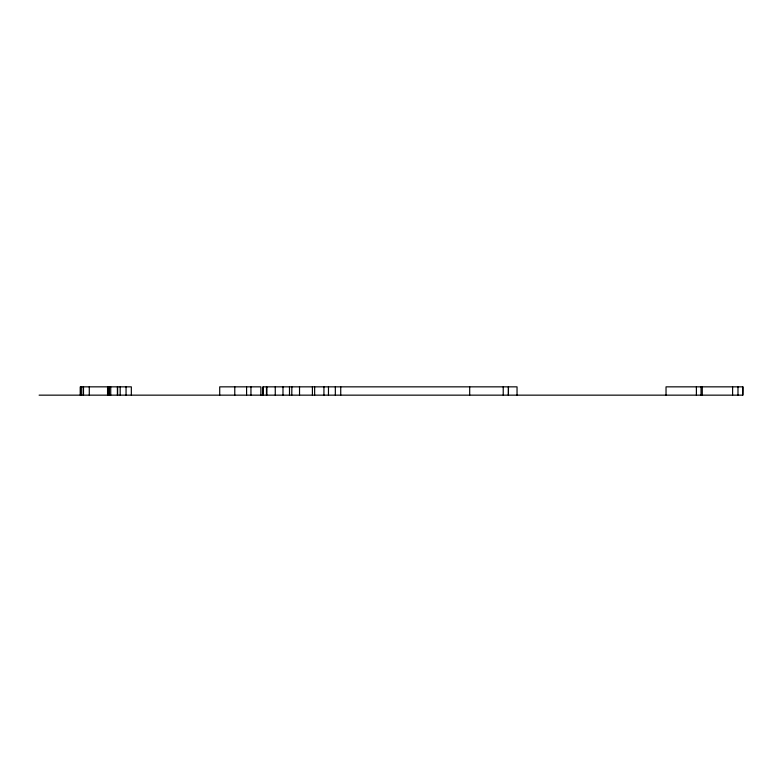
<?xml version="1.0" encoding="UTF-8"?>
<svg xmlns="http://www.w3.org/2000/svg" width="782" height="782" viewBox="0 0 782 782"><rect width="100%" height="100%" fill="white"/><g stroke="black" fill="none" stroke-linecap="round" stroke-linejoin="round"><path stroke-width="1.17" d="M39.1 395.154L742.9 395.154L742.9 386.846L666.029 386.846L666.029 395.154M742.802 386.846L742.685 395.154M737.983 386.846L737.983 395.154M732.607 386.846L732.607 395.154M702.275 386.846L702.275 395.154M701.034 386.846L701.034 395.154M696.391 386.846L696.391 395.154M517.039 395.154L517.039 386.846L262.947 386.846L262.947 395.154M503.227 386.846L503.227 395.154M469.689 386.846L469.689 395.154M340.737 386.846L340.737 395.154M335.331 386.846L335.331 395.154M328.469 386.846L328.469 395.154M323.934 386.846L323.934 395.154M314.647 386.846L314.647 395.154M312.409 386.846L312.409 395.154M299.526 386.846L299.526 395.154M291.872 386.846L291.774 395.154M289.496 386.846L289.496 395.154M282.986 386.846L282.986 395.154M275.264 386.846L275.264 395.154M266.476 386.846L266.476 395.154M260.875 395.154L260.875 386.846L219.713 386.846L219.713 395.154M250.954 386.846L250.954 395.154M246.584 386.846L246.584 395.154M234.776 386.846L234.776 395.154M131.337 395.154L131.337 386.846L80.311 386.846L80.311 395.154M126.049 386.846L126.049 395.154M120.184 386.846L120.184 395.154M117.642 386.846L117.642 395.154M117.388 386.846L117.388 395.154M110.731 386.846L110.731 395.154M109.079 386.846L109.079 395.154M108.806 386.846L108.806 395.154M107.545 386.846L107.545 395.154M89.285 386.846L89.285 395.154M83.498 386.846L83.498 395.154M81.739 386.846L81.739 395.154M80.487 386.846L80.487 395.154M508.437 395.154L508.437 386.846L508.388 395.154M266.652 395.154L266.652 386.846L266.574 395.154M263.251 395.154L263.251 386.846L263.133 395.154"/></g></svg>
